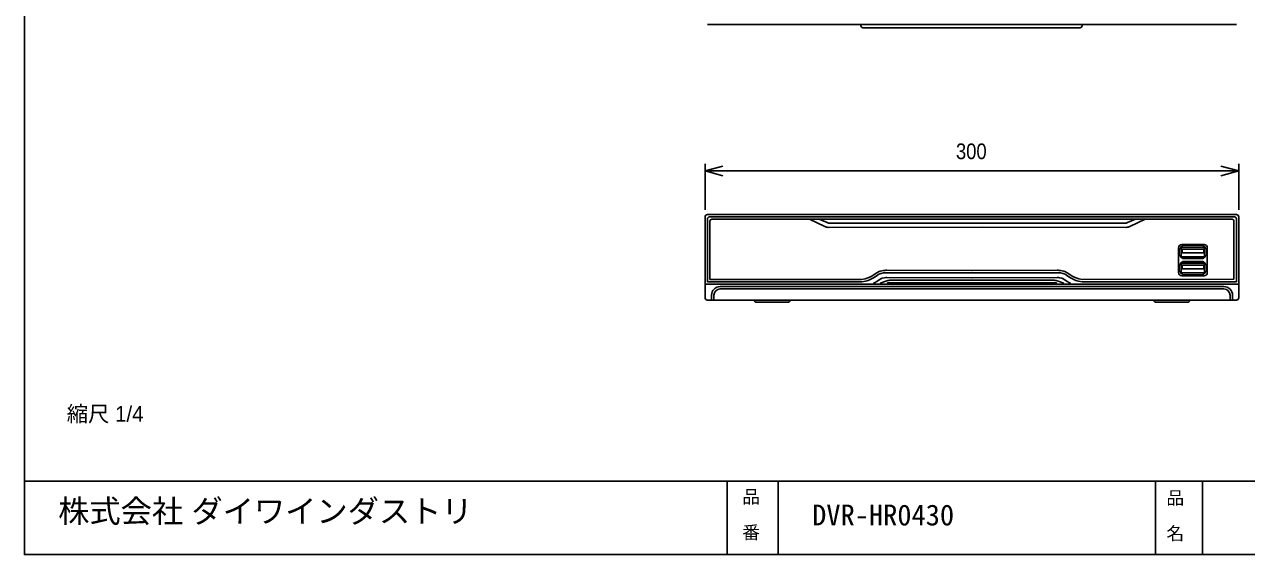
# Model space of a CAD drawing. Units: millimetres on the paper. Extents: x -139 to 141, y -98 to 91.
# Drawn here: x -139.3 to 32.4, y -98.5 to -24 of the extents above; entities that cross this region are included whole.
import ezdxf
from ezdxf.enums import TextEntityAlignment as Align

# ---------------------------------------------------------------- set-up
doc = ezdxf.new("R2010")
doc.units = ezdxf.units.MM
doc.layers.add('0-0_0', color=4, linetype='Continuous')
doc.layers.add('0-1_外形線', color=4, linetype='Continuous')
doc.styles.add('ＭＳ ゴシック', font='')
doc.styles.add('ＭＳ Ｐゴシック', font='')
doc.styles.get('ＭＳ ゴシック').set_extended_font_data('MS Gothic')
doc.styles.get('ＭＳ Ｐゴシック').set_extended_font_data('MS PGothic')

msp = doc.modelspace()

# ---------------------------------------------------------------- linework, layer by layer
at = {"layer": '0-0_0'}
for p, q in [((-43.679, -44.605), (-41.179, -44.605)), ((31.314, -44.605), (28.814, -44.605))]:
    msp.add_line(p, q, dxfattribs=at)
for points in [[(-41.179, -45.275), (-43.679, -44.605), (-41.179, -43.936)], [(28.814, -43.936), (31.314, -44.605), (28.814, -45.275)]]:
    msp.add_lwpolyline(points, dxfattribs=at)
at = {"layer": '0-1_外形線'}
for p, q in [((30.995, -24.037), (-43.365, -24.037)), ((-21.776, -24.037), (-21.776, -24.225)), ((9.026, -24.494), (-21.507, -24.494)), ((-43.679, -50.07), (-43.679, -43.605)), ((28.814, -44.605), (-41.179, -44.605)), ((31.314, -50.07), (31.314, -43.605)), ((-43.343, -50.734), (30.978, -50.734)), ((-43.074, -51.046), (30.709, -51.046)), ((-42.738, -51.382), (30.373, -51.382)), ((-29.009, -51.382), (-26.851, -52.417)), ((-27.655, -51.382), (-26.532, -51.855)), ((16.802, -51.382), (15.679, -51.855)), ((18.155, -51.382), (15.998, -52.417)), ((30.978, -51.315), (30.978, -60.154)), ((-26.385, -52.523), (-4.683, -52.507)), ((-26.13, -51.94), (15.276, -51.94)), ((15.532, -52.523), (-4.683, -52.507)), ((30.642, -51.651), (30.642, -59.811)), ((26.436, -54.925), (23.304, -54.925)), ((22.96, -56.345), (22.96, -55.605)), ((23.091, -55.474), (23.15, -55.474)), ((23.15, -56.476), (23.091, -56.476)), ((23.223, -55.357), (23.223, -55.474)), ((23.223, -56.476), (23.223, -56.601)), ((23.282, -55.225), (23.384, -55.225)), ((23.282, -55.305), (23.384, -55.305)), ((23.384, -56.652), (23.282, -56.652)), ((23.384, -55.225), (23.384, -55.174)), ((23.384, -56.652), (23.384, -56.733)), ((23.516, -55.042), (26.224, -55.042)), ((26.356, -55.174), (26.356, -55.225)), ((26.356, -55.225), (26.466, -55.225)), ((26.356, -55.305), (26.466, -55.305)), ((26.466, -56.652), (26.356, -56.652)), ((26.517, -55.357), (26.517, -55.474)), ((26.517, -56.476), (26.517, -56.601)), ((26.597, -55.474), (26.597, -55.357)), ((26.597, -55.474), (26.648, -55.474)), ((26.597, -56.476), (26.597, -56.601)), ((26.648, -56.476), (26.597, -56.476)), ((26.78, -55.605), (26.78, -56.345)), ((26.897, -58.853), (26.897, -55.386)), ((22.96, -58.597), (22.96, -57.858)), ((23.091, -57.726), (23.15, -57.726)), ((23.282, -57.477), (23.187, -57.513)), ((23.223, -57.609), (23.223, -57.726)), ((23.384, -56.733), (23.282, -56.733)), ((23.282, -57.477), (23.384, -57.477)), ((23.282, -57.558), (23.384, -57.558)), ((23.384, -56.784), (23.384, -56.733)), ((23.384, -57.477), (23.384, -57.426)), ((26.224, -56.916), (23.516, -56.916)), ((23.516, -57.294), (26.224, -57.294)), ((26.356, -56.733), (26.356, -56.784)), ((26.356, -57.426), (26.356, -57.477)), ((26.356, -57.477), (26.466, -57.477)), ((26.356, -57.558), (26.466, -57.558)), ((26.553, -57.513), (26.466, -57.477)), ((26.517, -57.609), (26.517, -57.726)), ((26.597, -57.609), (26.553, -57.513)), ((26.597, -57.726), (26.597, -57.609)), ((26.597, -57.726), (26.648, -57.726)), ((26.78, -57.858), (26.78, -58.597)), ((-21.695, -59.821), (-21.183, -59.744)), ((-21.645, -60.154), (-21.132, -60.076)), ((-20.894, -59.657), (-20.344, -59.404)), ((-20.753, -59.963), (-20.203, -59.709)), ((-20.2, -59.324), (-19.539, -58.887)), ((-20.015, -59.605), (-19.353, -59.167)), ((-19.644, -60.165), (-18.982, -59.728)), ((-19.089, -60.36), (-18.271, -60.056)), ((-19.019, -58.674), (-18.652, -58.591)), ((-18.945, -59.002), (-18.593, -58.923)), ((-18.797, -59.658), (-18.476, -59.586)), ((-18.154, -58.547), (-6.163, -58.588)), ((-18.147, -58.883), (-6.164, -58.925)), ((-18.132, -59.556), (-6.167, -59.597)), ((-17.709, -59.956), (-6.102, -59.956)), ((5.812, -58.547), (-6.179, -58.588)), ((5.805, -58.883), (-6.178, -58.925)), ((5.79, -59.556), (-6.176, -59.597)), ((5.367, -59.956), (-6.102, -59.956)), ((6.747, -60.36), (5.929, -60.056)), ((6.455, -59.658), (6.134, -59.586)), ((6.603, -59.002), (6.251, -58.923)), ((6.677, -58.674), (6.31, -58.591)), ((7.302, -60.165), (6.64, -59.728)), ((7.673, -59.605), (7.011, -59.167)), ((7.858, -59.324), (7.196, -58.887)), ((8.411, -59.963), (7.861, -59.709)), ((8.552, -59.657), (8.002, -59.404)), ((9.302, -60.154), (8.79, -60.076)), ((9.353, -59.821), (8.84, -59.744)), ((9.374, -59.83), (30.642, -59.811)), ((23.15, -58.729), (23.091, -58.729)), ((23.223, -58.729), (23.223, -58.853)), ((23.384, -58.904), (23.282, -58.904)), ((23.384, -58.985), (23.282, -58.985)), ((23.304, -59.314), (26.436, -59.314)), ((23.384, -58.904), (23.384, -58.985)), ((23.384, -59.036), (23.384, -58.985)), ((26.224, -59.168), (23.516, -59.168)), ((26.466, -58.904), (26.356, -58.904)), ((26.356, -58.985), (26.356, -59.036)), ((26.517, -58.729), (26.517, -58.853)), ((26.597, -58.729), (26.597, -58.853)), ((26.648, -58.729), (26.597, -58.729)), ((-43.679, -60.495), (-43.679, -62.394)), ((-41.573, -60.831), (29.231, -60.831)), ((-41.573, -61.168), (29.231, -61.168)), ((-20.009, -60.36), (-19.922, -60.32)), ((-17.649, -60.292), (-6.102, -60.292)), ((5.307, -60.292), (-6.102, -60.292)), ((7.667, -60.36), (7.58, -60.32)), ((9.305, -60.154), (30.978, -60.154)), ((30.983, -62.73), (-43.343, -62.73)), ((-42.784, -62.133), (-42.784, -62.042)), ((-42.784, -62.732), (-42.784, -62.133)), ((-42.447, -62.732), (-42.447, -62.042)), ((-36.739, -62.734), (-36.739, -62.804)), ((-31.941, -63.006), (-36.537, -63.006)), ((19.394, -62.734), (19.394, -62.804)), ((24.192, -63.006), (19.596, -63.006)), ((30.105, -62.042), (30.105, -62.73)), ((30.441, -62.133), (30.441, -62.042)), ((30.441, -62.133), (30.441, -62.73)), ((-139.341, -88.135), (140.925, -88.135)), ((-40.559, -88.135), (-40.559, -98.455)), ((-33.424, -88.135), (-33.424, -98.455)), ((19.632, -88.135), (19.632, -98.455)), ((26.215, -88.135), (26.215, -98.455))]:
    msp.add_line(p, q, dxfattribs=at)
for points in [[(-139.341, 91.229), (140.925, 91.229), (140.925, -98.455), (-139.341, -98.455)], [(26.4, -56.096), (23.348, -56.096), (23.348, -55.569), (26.4, -55.569)], [(26.4, -58.348), (23.348, -58.348), (23.348, -57.821), (26.4, -57.821)]]:
    msp.add_lwpolyline(points, close=True, dxfattribs=at)
for points in [[(-21.776, -24.037), (9.295, -24.037), (9.295, -24.225)], [(31.314, -51.07), (31.314, -60.518), (-43.679, -60.518), (-43.679, -51.07)], [(-21.678, -60.159), (-43.343, -60.159), (-43.343, -51.315)], [(-21.703, -59.822), (-43.007, -59.822), (-43.007, -51.651)], [(23.304, -54.925), (23.128, -54.961), (22.982, -55.056), (22.879, -55.21), (22.843, -55.386), (22.843, -58.853)], [(26.897, -55.386), (26.861, -55.21), (26.766, -55.056), (26.612, -54.961), (26.436, -54.925)], [(23.091, -55.474), (23.003, -55.517), (22.96, -55.605)], [(22.96, -56.345), (23.003, -56.44), (23.091, -56.476)], [(23.282, -55.225), (23.187, -55.261), (23.15, -55.357), (23.15, -55.474)], [(23.15, -56.476), (23.223, -56.476), (23.223, -55.474), (23.15, -55.474)], [(23.15, -56.476), (23.15, -56.601), (23.187, -56.689), (23.282, -56.733)], [(23.282, -55.305), (23.245, -55.32), (23.223, -55.357)], [(23.223, -56.601), (23.245, -56.638), (23.282, -56.652)], [(23.516, -55.042), (23.421, -55.079), (23.384, -55.174)], [(23.384, -55.225), (23.384, -55.305), (26.356, -55.305), (26.356, -55.225)], [(26.356, -56.733), (26.356, -56.652), (23.384, -56.652)], [(26.356, -55.174), (26.319, -55.079), (26.224, -55.042)], [(26.356, -56.733), (26.466, -56.733), (26.553, -56.689), (26.597, -56.601)], [(26.597, -55.357), (26.553, -55.261), (26.466, -55.225)], [(26.517, -55.357), (26.502, -55.32), (26.466, -55.305)], [(26.466, -56.652), (26.502, -56.638), (26.517, -56.601)], [(26.597, -55.474), (26.517, -55.474), (26.517, -56.476), (26.597, -56.476)], [(26.78, -55.605), (26.744, -55.517), (26.648, -55.474)], [(26.648, -56.476), (26.744, -56.44), (26.78, -56.345)], [(23.091, -57.726), (23.003, -57.77), (22.96, -57.858)], [(23.187, -57.513), (23.15, -57.609), (23.15, -57.726)], [(23.15, -58.729), (23.223, -58.729), (23.223, -57.726), (23.15, -57.726)], [(23.282, -57.558), (23.245, -57.572), (23.223, -57.609)], [(23.384, -56.784), (23.421, -56.879), (23.516, -56.916)], [(23.516, -57.294), (23.421, -57.331), (23.384, -57.426)], [(23.384, -57.477), (23.384, -57.558), (26.356, -57.558), (26.356, -57.477)], [(26.224, -56.916), (26.319, -56.879), (26.356, -56.784)], [(26.356, -57.426), (26.319, -57.331), (26.224, -57.294)], [(26.517, -57.609), (26.502, -57.572), (26.466, -57.558)], [(26.597, -57.726), (26.517, -57.726), (26.517, -58.729), (26.597, -58.729)], [(26.78, -57.858), (26.744, -57.77), (26.648, -57.726)], [(22.843, -58.853), (22.879, -59.029), (22.982, -59.176), (23.128, -59.278), (23.304, -59.314)], [(22.96, -58.597), (23.003, -58.692), (23.091, -58.729)], [(23.15, -58.729), (23.15, -58.853), (23.187, -58.941), (23.282, -58.985)], [(23.223, -58.853), (23.245, -58.89), (23.282, -58.904)], [(26.356, -58.985), (26.356, -58.904), (23.384, -58.904)], [(23.384, -59.036), (23.421, -59.131), (23.516, -59.168)], [(26.224, -59.168), (26.319, -59.131), (26.356, -59.036)], [(26.356, -58.985), (26.466, -58.985), (26.553, -58.941), (26.597, -58.853)], [(26.436, -59.314), (26.612, -59.278), (26.766, -59.176), (26.861, -59.029), (26.897, -58.853)], [(26.466, -58.904), (26.502, -58.89), (26.517, -58.853)], [(26.648, -58.729), (26.744, -58.692), (26.78, -58.597)], [(-43.679, -60.495), (31.319, -60.495), (31.319, -62.394)], [(-36.739, -62.734), (-31.739, -62.734), (-31.739, -62.804)], [(19.394, -62.734), (24.394, -62.734), (24.394, -62.804)]]:
    msp.add_lwpolyline(points, dxfattribs=at)
for centre, radius, start, end in [((-21.507, -24.225), 0.269, 180, 270), ((9.026, -24.225), 0.269, 270, 0), ((-43.343, -51.07), 0.336, 90, 180), ((-43.074, -51.315), 0.269, 90, 180), ((-42.738, -51.651), 0.269, 90, 180), ((30.373, -51.651), 0.269, 360, 90), ((30.709, -51.315), 0.269, 360, 90), ((30.978, -51.07), 0.336, 360, 90), ((-26.386, -51.447), 1.076, 244.37806, 270.0442), ((-26.115, -50.864), 1.076, 247.15298, 269.20766), ((15.261, -50.864), 1.076, 270.79234, 292.84702), ((15.532, -51.447), 1.076, 269.9558, 295.62194), ((-21.344, -58.68), 1.076, 278.61051, 294.71406), ((-21.344, -58.68), 1.412, 278.61051, 294.71406), ((-20.794, -58.427), 1.076, 294.71406, 303.47011), ((-20.794, -58.427), 1.412, 294.71406, 303.47011), ((-18.945, -59.784), 1.076, 114.57794, 123.47011), ((-18.458, -60.85), 2.248, 106.05383, 114.57794), ((-18.945, -59.784), 0.74, 114.57794, 123.47011), ((-18.458, -60.85), 1.912, 106.05383, 114.57794), ((-18.782, -59.724), 1.076, 102.71643, 106.05383), ((-18.782, -59.724), 0.74, 102.71643, 106.05383), ((-18.945, -59.784), 0.0672, 114.57794, 123.47011), ((-18.458, -60.85), 1.24, 106.05383, 114.57794), ((-18.782, -59.724), 0.0672, 102.71643, 106.05383), ((-17.894, -64.284), 5.743, 92.59929, 97.58767), ((-17.894, -64.284), 5.407, 92.68496, 97.43051), ((-17.894, -64.284), 4.734, 92.88292, 97.06733), ((-17.709, -61.569), 1.614, 90, 110.36816), ((5.367, -61.569), 1.614, 69.63184, 90), ((5.552, -64.284), 4.734, 82.93267, 87.11708), ((5.552, -64.284), 5.407, 82.56949, 87.31504), ((5.552, -64.284), 5.743, 82.41233, 87.40071), ((6.44, -59.724), 0.0672, 73.94617, 77.28357), ((6.116, -60.85), 1.24, 65.42206, 73.94617), ((6.44, -59.724), 0.74, 73.94617, 77.28357), ((6.603, -59.784), 0.0672, 56.52989, 65.42206), ((6.116, -60.85), 1.912, 65.42206, 73.94617), ((6.44, -59.724), 1.076, 73.94617, 77.28357), ((6.116, -60.85), 2.248, 65.42206, 73.94617), ((6.603, -59.784), 0.74, 56.52989, 65.42206), ((6.603, -59.784), 1.076, 56.52989, 65.42206), ((8.451, -58.427), 1.412, 236.52989, 245.28594), ((8.451, -58.427), 1.076, 236.52989, 245.28594), ((9.001, -58.68), 1.412, 245.28594, 261.38949), ((9.001, -58.68), 1.076, 245.28594, 261.38949), ((-41.573, -62.042), 1.21, 90, 180), ((-41.573, -62.042), 0.874, 90, 180), ((-20.794, -58.427), 2.084, 294.71406, 303.47011), ((-17.649, -61.905), 1.614, 90, 106.76338), ((5.307, -61.905), 1.614, 73.23662, 90), ((8.451, -58.427), 2.084, 236.52989, 245.28594), ((29.231, -62.042), 1.21, 0, 90), ((29.231, -62.042), 0.874, 0, 90), ((-43.343, -62.394), 0.336, 180, 270), ((-36.537, -62.804), 0.202, 180, 270), ((-31.941, -62.804), 0.202, 270, 0), ((19.596, -62.804), 0.202, 180, 270), ((24.192, -62.804), 0.202, 270, 0), ((30.983, -62.394), 0.336, 270, 360)]:
    msp.add_arc(centre, radius, start, end, dxfattribs=at)

# ---------------------------------------------------------------- texts
at = {"layer": '0-1_外形線', "style": 'ＭＳ Ｐゴシック', "width": 0.9}
msp.add_text('300', height=2.199, dxfattribs=at).set_placement((-8.432, -43.605), align=Align.BOTTOM_LEFT)
at = {"layer": '0-1_外形線'}
for s, height, style, p in [('縮尺 1/4', 2.199, 'ＭＳ Ｐゴシック', (-133.4, -80.468)), (' 品', 1.833, 'ＭＳ Ｐゴシック', (-39.137, -91.815)), ('株式会社 ダイワインダストリ', 3.219, 'ＭＳ Ｐゴシック', (-134.604, -94.939)), (' 品', 1.833, 'ＭＳ Ｐゴシック', (20.48, -91.967)), ('DVR-HR0430', 2.933, 'ＭＳ ゴシック', (-28.64, -95.25)), (' 番', 1.833, 'ＭＳ Ｐゴシック', (-39.137, -96.815)), (' 名', 1.833, 'ＭＳ Ｐゴシック', (20.48, -96.967))]:
    msp.add_text(s, height=height, dxfattribs=dict(at, style=style)).set_placement(p, align=Align.BOTTOM_LEFT)

doc.saveas('drawing.dxf')
